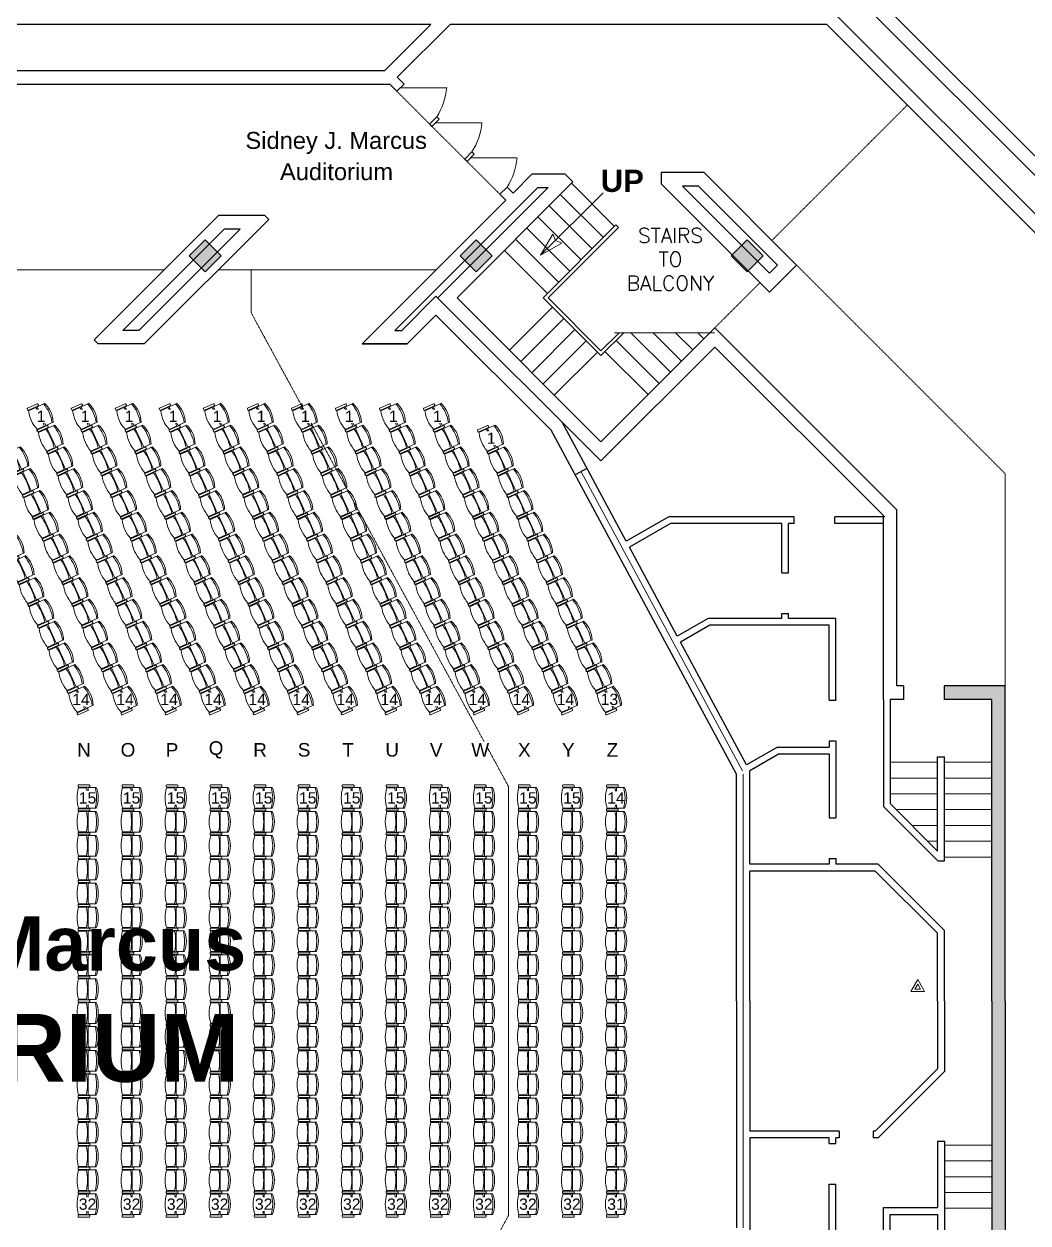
# Model space of a CAD drawing. Header units: inches. Extents: x -68 to 10561, y -2 to 2943.
# Drawn here: x 2034 to 2923, y 1186 to 2248 of the extents above; entities that cross this region are included whole.
import ezdxf
from ezdxf.enums import TextEntityAlignment as Align

# ---------------------------------------------------------------- set-up
doc = ezdxf.new("R2010")
doc.units = ezdxf.units.IN
doc.header["$MEASUREMENT"] = 0
doc.linetypes.add('DASHED', pattern=[0.75, 0.5, -0.25])
doc.linetypes.add('HIDDEN', pattern=[0.375, 0.25, -0.125])
doc.layers.get('0').update_dxf_attribs({"linetype": 'CONTINUOUS', "lineweight": 5})
for name, color, linetype, lineweight in [('1_A-ANNO-TEXT-MISC', 4, 'CONTINUOUS', 5), ('1_A-ANNO-TEXT-MRMS-LG', 7, 'CONTINUOUS', 5), ('1_A-ANNO-TEXT-MRMS-SM', 1, 'CONTINUOUS', 5), ('1_A-CLNG-SUSP', 15, 'DASHED', 5), ('1_A-COLS-HTCH', 8, 'CONTINUOUS', 5), ('1_A-COLS-OTLN', 7, 'CONTINUOUS', 25), ('1_A-DOOR-SWNG', 124, 'CONTINUOUS', 5), ('1_A-FLOR-STRS', 134, 'CONTINUOUS', 5), ('1_A-FLOR-STRS-SPEC', 134, 'CONTINUOUS', 5), ('1_A-FURN-FIXDsma_a', 254, 'CONTINUOUS', 5), ('1_A-FURN-FIXDsma_a-hid', 254, 'CONTINUOUS', 5), ('1_A-FURN-SPEC-RN', 1, 'CONTINUOUS', 5), ('1_A-FURN-SPEC-RN_hid', 1, 'CONTINUOUS', 5), ('1_A-FURN-SPEC-SN', 30, 'CONTINUOUS', 5), ('1_A-FURN-SPEC-SN_hid', 30, 'CONTINUOUS', 5), ('1_A-GLAZ-FULL', 123, 'CONTINUOUS', 5), ('1_A-WALL-FULL', 7, 'CONTINUOUS', 25), ('1_A-WALL-HTCH', 8, 'HIDDEN', 5), ('1_F-PROT-EQPM-EXT', 1, 'CONTINUOUS', 5)]:
    doc.layers.add(name, color=color, linetype=linetype, lineweight=lineweight)
doc.styles.add('HELV-L', font='')
doc.styles.add('HELV-M', font='swissel.ttf')
doc.styles.add('LBL1', font='swisseb.ttf')
doc.styles.add('ROMANS', font='ROMANS')
doc.styles.get('HELV-L').set_extended_font_data('Swis721 Th BT')

# ---------------------------------------------------------------- blocks, each defined once
blk = doc.blocks.new('ARROWSTR')
for p, q in [((0, 78.3), (-5.6, 57.4)), ((0, 78.3), (0, 0)), ((0, 78.3), (5.6, 57.4)), ((-5.6, 57.4), (0, 59.6)), ((5.6, 57.4), (0, 59.6))]:
    blk.add_line(p, q)
blk = doc.blocks.new('FEXT-SYM')
for p, q in [((-3, 0), (0, 5.2)), ((-3, 0), (3, 0)), ((-1.27, 1), (0, 3.2)), ((-1.27, 1), (1.27, 1)), ((3, 0), (0, 5.2)), ((1.27, 1), (0, 3.2))]:
    blk.add_line(p, q)
blk = doc.blocks.new('F_MR_SEAT-A4sma')
for p, q in [((-11.5, 8), (-11.5, 17.4)), ((-11, 17.9), (-10, 17.9)), ((-9.5, 8), (-9.5, 17.4)), ((-9, 10.4), (-9, 17.5)), ((9, 10.4), (9, 17.5)), ((9.5, 8), (9.5, 17.4)), ((10, 17.9), (11, 17.9)), ((11.5, 8), (11.5, 17.4)), ((-11, 7.5), (-10, 7.5)), ((-9.2, 9), (9.2, 9)), ((-9.2, 1.9), (-9.2, 9)), ((9.2, 1.9), (9.2, 9)), ((10, 7.5), (11, 7.5))]:
    blk.add_line(p, q)
for centre, radius, start, end in [((-11, 17.4), 0.5, 90, 180), ((-10, 17.4), 0.5, 0, 90), ((0, -11.1), 29.9, 72.4865, 107.5135), ((10, 17.4), 0.5, 90, 180), ((11, 17.4), 0.5, 0, 90), ((-11, 8), 0.5, 180, 270), ((-10, 8), 0.5, 270, 0), ((0, 33), 31.5, 252.9173, 287.0827), ((0, 23.6), 23.6, 246.912, 293.088), ((0, 55.7), 46.2, 258.7559, 281.2441), ((10, 8), 0.5, 180, 270), ((11, 8), 0.5, 270, 0)]:
    blk.add_arc(centre, radius, start, end)

msp = doc.modelspace()

# ---------------------------------------------------------------- hatches: boundary and pattern name
at = {"layer": '1_A-COLS-HTCH'}
for points in [[(2194.4, 2028.7), (2208.5, 2042.9), (2194.4, 2057), (2180.2, 2042.9)], [(2434.4, 2028.7), (2448.5, 2042.9), (2434.4, 2057), (2420.2, 2042.9)], [(2674.4, 2028.7), (2688.5, 2042.9), (2674.4, 2057), (2660.2, 2042.9)]]:
    msp.add_hatch(color=256, dxfattribs=at).paths.add_polyline_path(points)
at = {"layer": '1_A-WALL-HTCH'}
msp.add_hatch(color=256, dxfattribs=at).paths.add_polyline_path([(2902.9, 1661.9), (2848.8, 1661.9), (2848.8, 1649.9), (2890.9, 1649.9), (2890.9, 1382.9), (2890.9, 1115.9), (2849.3, 1115.9), (2849.3, 1103.9), (2902.9, 1103.9), (2902.9, 1382.9)])

# ---------------------------------------------------------------- linework, layer by layer
at = {"layer": '1_A-CLNG-SUSP'}
for p, q in [((2358, 2194.6), (2460.6, 2092.1)), ((2696.2, 2056.5), (2815.7, 2176)), ((1966.1, 2030.6), (2158.1, 2030.6)), ((2206.1, 2030.6), (2399.1, 2030.6)), ((2235.1, 2030.6), (2235.1, 1992.3)), ((2718.1, 2034.6), (2902.9, 1849.8)), ((2645.6, 1979.1), (2685.6, 2019.1)), ((2235.1, 1992.3), (2462.9, 1572.9)), ((2902.9, 1661.9), (2902.9, 1849.8)), ((2462.9, 1572.9), (2462.9, 1192.9)), ((2235.1, 773.4), (2462.9, 1192.9))]:
    msp.add_line(p, q, dxfattribs=at)
at = {"layer": '1_A-COLS-OTLN'}
for p, q in [((2180.2, 2042.9), (2194.4, 2057)), ((2208.5, 2042.9), (2194.4, 2057)), ((2420.2, 2042.9), (2434.4, 2057)), ((2448.5, 2042.9), (2434.4, 2057)), ((2660.2, 2042.9), (2674.4, 2057)), ((2688.5, 2042.9), (2674.4, 2057)), ((2194.4, 2028.7), (2180.2, 2042.9)), ((2194.4, 2028.7), (2208.5, 2042.9)), ((2434.4, 2028.7), (2420.2, 2042.9)), ((2434.4, 2028.7), (2448.5, 2042.9)), ((2674.4, 2028.7), (2660.2, 2042.9)), ((2674.4, 2028.7), (2688.5, 2042.9))]:
    msp.add_line(p, q, dxfattribs=at)
at = {"layer": '1_A-DOOR-SWNG'}
for p, q in [((2367.2, 2191.8), (2408.2, 2191.8)), ((2398.3, 2160.7), (2439.3, 2160.7)), ((2429.4, 2129.6), (2470.4, 2129.6))]:
    msp.add_line(p, q, dxfattribs=at)
for centre in [(2350.6, 2197.1), (2381.8, 2166), (2412.9, 2134.9)]:
    msp.add_arc(centre, 57.8, 327.4748, 354.7645, dxfattribs=at)
at = {"layer": '1_A-FLOR-STRS'}
for p, q in [((2518.7, 2107.1), (2556.9, 2068.9)), ((2508.8, 2097.2), (2547, 2059)), ((2498.9, 2087.3), (2537.1, 2049.1)), ((2489, 2077.4), (2527.2, 2039.2)), ((2479.1, 2067.5), (2517.3, 2029.3)), ((2469.2, 2057.6), (2507.4, 2019.4)), ((2459.3, 2047.7), (2497.5, 2009.5)), ((2502, 1997.3), (2463.8, 1959.2)), ((2511.9, 1987.4), (2473.7, 1949.3)), ((2521.8, 1977.5), (2483.6, 1939.4)), ((2531.7, 1967.6), (2493.5, 1929.5)), ((2556.7, 1974.8), (2645.3, 1974.8)), ((2558.2, 1968), (2596.4, 1929.9)), ((2571.2, 1974.8), (2606.3, 1939.8)), ((2591, 1974.8), (2616.2, 1949.7)), ((2610.8, 1974.8), (2626.1, 1959.6)), ((2630.6, 1974.8), (2636, 1969.5)), ((2541.6, 1957.7), (2503.4, 1919.6)), ((2548.3, 1958.1), (2586.5, 1920)), ((2800.9, 1594.4), (2842.9, 1594.4)), ((2848.9, 1594.4), (2890.9, 1594.4)), ((2800.9, 1580.4), (2842.9, 1580.4)), ((2848.9, 1580.4), (2890.9, 1580.4)), ((2800.9, 1566.4), (2842.9, 1566.4)), ((2848.9, 1566.4), (2890.9, 1566.4)), ((2806.1, 1552.4), (2842.9, 1552.4)), ((2848.9, 1552.4), (2890.9, 1552.4)), ((2820.1, 1538.4), (2842.9, 1538.4)), ((2848.9, 1538.4), (2890.9, 1538.4)), ((2834.1, 1524.4), (2842.9, 1524.4)), ((2848.9, 1524.4), (2890.9, 1524.4)), ((2848.9, 1510.4), (2890.9, 1510.4)), ((2848.9, 1255.3), (2890.9, 1255.3)), ((2848.9, 1241.3), (2890.9, 1241.3)), ((2848.9, 1227.3), (2890.9, 1227.3)), ((2848.9, 1213.3), (2890.9, 1213.3)), ((2848.9, 1199.3), (2890.9, 1199.3))]:
    msp.add_line(p, q, dxfattribs=at)
at = {"layer": '1_A-GLAZ-FULL'}
for p, q in [((2670, 1586.7), (2527.2, 1851.7)), ((2670.7, 1382.9), (2670.7, 1583.9)), ((2670.7, 1382.9), (2670.7, 1181.9))]:
    msp.add_line(p, q, dxfattribs=at)
at = {"layer": '1_A-WALL-FULL'}
for p, q in [((3184.9, 1875.4), (2763.9, 2296.3)), ((3172.9, 1870.4), (2756.2, 2287)), ((3147.8, 1861.5), (2749.7, 2259.7)), ((2394.1, 2247.7), (1478.5, 2247.7)), ((2394.1, 2247.7), (2353.1, 2206.6)), ((2411.1, 2247.7), (2364.4, 2201)), ((2744.7, 2247.7), (2411.1, 2247.7)), ((3142.9, 1849.5), (2744.7, 2247.7)), ((2353.1, 2206.6), (1478.5, 2206.6)), ((2364.4, 2201), (2370.4, 2195)), ((2358, 2194.6), (1478.5, 2194.6)), ((2358, 2194.6), (2364, 2188.6)), ((2370.4, 2195), (2364, 2188.6)), ((2399.4, 2166), (2393, 2159.6)), ((2393, 2159.6), (2395.1, 2157.5)), ((2401.5, 2163.9), (2395.1, 2157.5)), ((2399.4, 2166), (2401.5, 2163.9)), ((2430.5, 2134.9), (2424.1, 2128.5)), ((2430.5, 2134.9), (2432.6, 2132.8)), ((2424.1, 2128.5), (2426.3, 2126.4)), ((2432.6, 2132.8), (2426.3, 2126.4)), ((2466.9, 2098.5), (2483.9, 2115.4)), ((2483.9, 2115.4), (2512.9, 2115.4)), ((2512.9, 2115.4), (2520, 2108.4)), ((2636.1, 2116.6), (2598.1, 2116.6)), ((2598.1, 2116.6), (2598.1, 2106.6)), ((2718.1, 2034.6), (2636.1, 2116.6)), ((2362.2, 1976.8), (2488.9, 2103.4)), ((2498.1, 2103.4), (2400.3, 2005.7)), ((2520, 2108.4), (2417.3, 2005.7)), ((2461.6, 2103.8), (2455.3, 2097.4)), ((2461.6, 2103.8), (2466.9, 2098.5)), ((2488.9, 2103.4), (2498.1, 2103.4)), ((2598.1, 2106.6), (2694.1, 2010.6)), ((2631.1, 2104.6), (2617.1, 2104.6)), ((2617.1, 2104.6), (2694.1, 2027.6)), ((2701.2, 2034.6), (2631.1, 2104.6)), ((2460.6, 2092.1), (2333.3, 1964.8)), ((2455.3, 2097.4), (2460.6, 2092.1)), ((2206.1, 2078.6), (2095.9, 1968.4)), ((2250.6, 2075.1), (2140.3, 1964.8)), ((2247.1, 2078.6), (2206.1, 2078.6)), ((2250.6, 2075.1), (2247.1, 2078.6)), ((2211.1, 2066.6), (2121.3, 1976.8)), ((2225.2, 2066.6), (2135.4, 1976.8)), ((2225.2, 2066.6), (2211.1, 2066.6)), ((2558.1, 2070.2), (2493.6, 2005.7)), ((2560.3, 2068.1), (2497.9, 2005.7)), ((2558.1, 2070.2), (2560.3, 2068.1)), ((2694.1, 2010.6), (2718.1, 2034.6)), ((2694.1, 2027.6), (2701.2, 2034.6)), ((2368.3, 1976.8), (2398.7, 2007.2)), ((2398.7, 2007.2), (2544.8, 1861.2)), ((2417.3, 2005.7), (2544.8, 1878.2)), ((2493.6, 2005.7), (2544.8, 1954.6)), ((2497.9, 2005.7), (2544.8, 1958.8)), ((2373.3, 1964.8), (2398.7, 1990.3)), ((2398.7, 1990.3), (2500.6, 1888.5)), ((2135.4, 1976.8), (2121.3, 1976.8)), ((2362.2, 1976.8), (2368.3, 1976.8)), ((2645.6, 1979.1), (2544.8, 1878.2)), ((2806.9, 1817.9), (2645.6, 1979.1)), ((2095.9, 1968.4), (2099.4, 1964.8)), ((2140.3, 1964.8), (2099.4, 1964.8)), ((2333.3, 1964.8), (2373.3, 1964.8)), ((2373.3, 1964.8), (2333.3, 1964.8)), ((2565, 1974.8), (2544.8, 1954.6)), ((2560.8, 1974.8), (2544.8, 1958.8)), ((2645.6, 1962.1), (2544.8, 1861.2)), ((2794.9, 1812.9), (2645.6, 1962.1)), ((2567.2, 1790.1), (2510.3, 1895.7)), ((2664.7, 1583.9), (2500.6, 1888.5)), ((2532.4, 1854.6), (2521.9, 1848.9)), ((2806.9, 1661.9), (2806.9, 1817.9)), ((2604.9, 1811.7), (2567.2, 1790.1)), ((2606.5, 1805.7), (2570, 1784.8)), ((2716, 1811.7), (2604.9, 1811.7)), ((2704.9, 1805.7), (2606.5, 1805.7)), ((2704.9, 1762.2), (2704.9, 1805.7)), ((2710.9, 1762.2), (2710.9, 1805.7)), ((2716, 1805.7), (2710.9, 1805.7)), ((2716, 1805.7), (2716, 1811.7)), ((2796.1, 1811.7), (2752, 1811.7)), ((2752, 1805.7), (2752, 1811.7)), ((2794.9, 1805.7), (2752, 1805.7)), ((2794.9, 1649.9), (2794.9, 1812.9)), ((2612.4, 1706.1), (2570, 1784.8)), ((2704.9, 1762.2), (2710.9, 1762.2)), ((2639.7, 1721.7), (2612.4, 1706.1)), ((2704.9, 1721.7), (2639.7, 1721.7)), ((2704.9, 1721.7), (2704.9, 1726.2)), ((2704.9, 1726.2), (2710.9, 1726.2)), ((2710.9, 1721.7), (2710.9, 1726.2)), ((2752.9, 1721.7), (2710.9, 1721.7)), ((2752.9, 1649.9), (2752.9, 1721.7)), ((2641.3, 1715.7), (2615.3, 1700.8)), ((2746.9, 1715.7), (2641.3, 1715.7)), ((2746.9, 1649.9), (2746.9, 1715.7)), ((2673.8, 1592.2), (2615.3, 1700.8)), ((2812.8, 1661.9), (2806.9, 1661.9)), ((2812.8, 1661.9), (2812.8, 1649.9)), ((2848.8, 1661.9), (2848.8, 1649.9)), ((2902.9, 1661.9), (2848.8, 1661.9)), ((2902.9, 1382.9), (2902.9, 1661.9)), ((2746.9, 1649.9), (2746.9, 1649.2)), ((2746.9, 1649.2), (2752.9, 1649.2)), ((2752.9, 1649.9), (2752.9, 1649.2)), ((2794.9, 1649.9), (2794.9, 1555.2)), ((2812.8, 1649.9), (2800.9, 1649.9)), ((2800.9, 1649.9), (2800.9, 1557.7)), ((2890.9, 1649.9), (2848.8, 1649.9)), ((2890.9, 1382.9), (2890.9, 1649.9)), ((2701.1, 1607.7), (2673.8, 1592.2)), ((2701.1, 1607.7), (2746.9, 1607.7)), ((2746.9, 1613.2), (2746.9, 1607.7)), ((2746.9, 1613.2), (2752.9, 1613.2)), ((2752.9, 1613.2), (2752.9, 1545.1)), ((2702.7, 1601.7), (2676.7, 1586.9)), ((2702.7, 1601.7), (2746.9, 1601.7)), ((2746.9, 1601.7), (2746.9, 1545.1)), ((2842.9, 1515.7), (2842.9, 1599.2)), ((2842.9, 1599.2), (2848.9, 1599.2)), ((2848.9, 1507), (2848.9, 1599.2)), ((2664.7, 1382.9), (2664.7, 1583.9)), ((2676.7, 1504), (2676.7, 1586.9)), ((2843.1, 1507), (2794.9, 1555.2)), ((2842.9, 1515.7), (2800.9, 1557.7)), ((2746.9, 1545.1), (2752.9, 1545.1)), ((2746.9, 1509.1), (2752.9, 1509.1)), ((2746.9, 1509.1), (2746.9, 1504)), ((2752.9, 1509.1), (2752.9, 1504)), ((2746.9, 1504), (2676.7, 1504)), ((2787.7, 1498), (2676.7, 1498)), ((2676.7, 1382.9), (2676.7, 1498)), ((2790.2, 1504), (2752.9, 1504)), ((2842.9, 1442.9), (2787.7, 1498)), ((2848.9, 1445.3), (2790.2, 1504)), ((2843.1, 1507), (2848.9, 1507)), ((2848.9, 1382.9), (2848.9, 1445.3)), ((2842.9, 1382.9), (2842.9, 1442.9)), ((2664.7, 1382.9), (2664.7, 1181.9)), ((2676.7, 1382.9), (2676.7, 1267.7)), ((2842.9, 1382.9), (2842.9, 1322.9)), ((2848.9, 1382.9), (2848.9, 1320.4)), ((2890.9, 1382.9), (2890.9, 1115.9)), ((2902.9, 1382.9), (2902.9, 1103.9)), ((2842.9, 1322.9), (2787.7, 1267.7)), ((2848.9, 1320.4), (2790.2, 1261.7)), ((2755.9, 1267.7), (2676.7, 1267.7)), ((2755.9, 1267.7), (2755.9, 1261.7)), ((2785.9, 1267.7), (2785.9, 1261.7)), ((2787.7, 1267.7), (2785.9, 1267.7)), ((2746.9, 1261.7), (2676.7, 1261.7)), ((2676.7, 1261.7), (2676.7, 1178.8)), ((2746.9, 1256.6), (2746.9, 1261.7)), ((2746.9, 1256.6), (2752.9, 1256.6)), ((2752.9, 1256.6), (2752.9, 1261.7)), ((2755.9, 1261.7), (2752.9, 1261.7)), ((2790.2, 1261.7), (2785.9, 1261.7)), ((2842.9, 1258.8), (2848.9, 1258.8)), ((2842.9, 1258.8), (2842.9, 1199.9)), ((2848.9, 1258.8), (2848.9, 1166.5)), ((2746.9, 1220.6), (2752.9, 1220.6)), ((2746.9, 1115.9), (2746.9, 1220.6)), ((2752.9, 1115.9), (2752.9, 1220.6)), ((2794.9, 1199.9), (2842.9, 1199.9)), ((2794.9, 1115.9), (2794.9, 1199.9)), ((2800.9, 1193.9), (2842.9, 1193.9)), ((2800.9, 1115.9), (2800.9, 1193.9)), ((2842.9, 1193.9), (2842.9, 1166.5))]:
    msp.add_line(p, q, dxfattribs=at)

# ---------------------------------------------------------------- block references
at = {"layer": '1_A-FLOR-STRS-SPEC', "xscale": -1, "rotation": 135.0000000000755}
msp.add_blockref('ARROWSTR', (2546.7, 2098.7), dxfattribs=at)
at = {"layer": '1_A-FURN-FIXDsma_a'}
for p, rotation in [((2057.5, 1904.6), 114.3517679283272), ((2096.5, 1904.6), 114.3517679283272), ((2135.5, 1904.6), 114.3517679283272), ((2174.5, 1904.6), 114.3517679283272), ((2213.5, 1904.6), 114.3517679283272), ((2252.5, 1904.6), 114.3517679283272), ((2291.5, 1904.6), 114.3517679283272), ((2066.3, 1885.4), 114.3517679283272), ((2105.3, 1885.4), 114.3517679283272), ((2144.3, 1885.4), 114.3517679283272), ((2183.3, 1885.4), 114.3517679283272), ((2222.3, 1885.4), 114.3517679283272), ((2261.3, 1885.4), 114.3517679283272), ((2300.3, 1885.4), 114.3517679283272), ((2036, 1866.1), 114.3517679283272), ((2075, 1866.1), 114.3517679283272), ((2114, 1866.1), 114.3517679283272), ((2153, 1866.1), 114.3517679283272), ((2192, 1866.1), 114.3517679283272), ((2231, 1866.1), 114.3517679283272), ((2270, 1866.1), 114.3517679283272), ((2309, 1866.1), 114.3517679283272), ((2044.7, 1846.8), 114.3517679283272), ((2083.7, 1846.8), 114.3517679283272), ((2122.7, 1846.8), 114.3517679283272), ((2161.7, 1846.8), 114.3517679283272), ((2200.7, 1846.8), 114.3517679283272), ((2239.7, 1846.8), 114.3517679283272), ((2278.7, 1846.8), 114.3517679283272), ((2317.7, 1846.8), 114.3517679283272), ((2053.4, 1827.5), 114.3517679283272), ((2092.4, 1827.5), 114.3517679283272), ((2131.4, 1827.5), 114.3517679283272), ((2170.4, 1827.5), 114.3517679283272), ((2209.4, 1827.5), 114.3517679283272), ((2248.4, 1827.5), 114.3517679283272), ((2287.4, 1827.5), 114.3517679283272), ((2326.4, 1827.5), 114.3517679283272), ((2062.2, 1808.2), 114.3517679283272), ((2101.2, 1808.2), 114.3517679283272), ((2140.2, 1808.2), 114.3517679283272), ((2179.2, 1808.2), 114.3517679283272), ((2218.2, 1808.2), 114.3517679283272), ((2257.2, 1808.2), 114.3517679283272), ((2296.2, 1808.2), 114.3517679283272), ((2335.2, 1808.2), 114.3517679283272), ((2031.9, 1788.9), 114.3517679283563), ((2070.9, 1788.9), 114.3517679283272), ((2109.9, 1788.9), 114.3517679283272), ((2148.9, 1788.9), 114.3517679283272), ((2187.9, 1788.9), 114.3517679283272), ((2226.9, 1788.9), 114.3517679283272), ((2265.9, 1788.9), 114.3517679283272), ((2304.9, 1788.9), 114.3517679283272), ((2343.9, 1788.9), 114.3517679283272), ((2040.6, 1769.7), 114.3517679283563), ((2079.6, 1769.7), 114.3517679283272), ((2118.6, 1769.7), 114.3517679283272), ((2157.6, 1769.7), 114.3517679283272), ((2196.6, 1769.7), 114.3517679283272), ((2235.6, 1769.7), 114.3517679283272), ((2274.6, 1769.7), 114.3517679283272), ((2313.6, 1769.7), 114.3517679283272), ((2352.6, 1769.7), 114.3517679283272), ((2049.4, 1750.4), 114.3517679283563), ((2088.4, 1750.4), 114.3517679283272), ((2127.4, 1750.4), 114.3517679283272), ((2166.4, 1750.4), 114.3517679283272), ((2205.4, 1750.4), 114.3517679283272), ((2244.4, 1750.4), 114.3517679283272), ((2283.4, 1750.4), 114.3517679283272), ((2322.4, 1750.4), 114.3517679283272), ((2361.4, 1750.4), 114.3517679283272), ((2058.1, 1731.1), 114.3517679283563), ((2097.1, 1731.1), 114.3517679283272), ((2136.1, 1731.1), 114.3517679283272), ((2175.1, 1731.1), 114.3517679283272), ((2214.1, 1731.1), 114.3517679283272), ((2253.1, 1731.1), 114.3517679283272), ((2292.1, 1731.1), 114.3517679283272), ((2331.1, 1731.1), 114.3517679283272), ((2370.1, 1731.1), 114.3517679283272), ((2066.8, 1711.8), 114.3517679283563), ((2105.8, 1711.8), 114.3517679283272), ((2144.8, 1711.8), 114.3517679283272), ((2183.8, 1711.8), 114.3517679283272), ((2222.8, 1711.8), 114.3517679283272), ((2261.8, 1711.8), 114.3517679283272), ((2300.8, 1711.8), 114.3517679283272), ((2339.8, 1711.8), 114.3517679283272), ((2378.8, 1711.8), 114.3517679283272), ((2075.5, 1692.5), 114.3517679283563), ((2114.5, 1692.5), 114.3517679283272), ((2153.5, 1692.5), 114.3517679283272), ((2192.5, 1692.5), 114.3517679283272), ((2231.5, 1692.5), 114.3517679283272), ((2270.5, 1692.5), 114.3517679283272), ((2309.5, 1692.5), 114.3517679283272), ((2348.5, 1692.5), 114.3517679283272), ((2387.5, 1692.5), 114.3517679283272), ((2084.3, 1673.2), 114.3517679283563), ((2123.3, 1673.2), 114.3517679283272), ((2162.3, 1673.2), 114.3517679283272), ((2201.3, 1673.2), 114.3517679283272), ((2240.3, 1673.2), 114.3517679283272), ((2279.3, 1673.2), 114.3517679283272), ((2318.3, 1673.2), 114.3517679283272), ((2357.3, 1673.2), 114.3517679283272), ((2396.3, 1673.2), 114.3517679283272), ((2093, 1654), 114.3517679283563), ((2132, 1654), 114.3517679283272), ((2171, 1654), 114.3517679283272), ((2210, 1654), 114.3517679283272), ((2249, 1654), 114.3517679283272), ((2288, 1654), 114.3517679283272), ((2327, 1654), 114.3517679283272), ((2366, 1654), 114.3517679283272), ((2405, 1654), 114.3517679283272), ((2099.6, 1562.8), 90), ((2138.6, 1562.8), 90), ((2177.6, 1562.8), 90), ((2216.6, 1562.8), 90), ((2255.6, 1562.8), 90), ((2294.6, 1562.8), 90), ((2333.6, 1562.8), 90), ((2372.6, 1562.8), 90), ((2411.6, 1562.8), 90), ((2450.6, 1562.8), 90), ((2099.6, 1520.4), 90), ((2138.6, 1520.4), 90), ((2177.6, 1520.4), 90), ((2216.6, 1520.4), 90), ((2255.6, 1520.4), 90), ((2294.6, 1520.4), 90), ((2333.6, 1520.4), 90), ((2372.6, 1520.4), 90), ((2411.6, 1520.4), 90), ((2450.6, 1520.4), 90), ((2099.6, 1499.3), 90), ((2138.6, 1499.3), 90), ((2177.6, 1499.3), 90), ((2216.6, 1499.3), 90), ((2255.6, 1499.3), 90), ((2294.6, 1499.3), 90), ((2333.6, 1499.3), 90), ((2372.6, 1499.3), 90), ((2411.6, 1499.3), 90), ((2450.6, 1499.3), 90), ((2099.6, 1478.1), 90), ((2138.6, 1478.1), 90), ((2177.6, 1478.1), 90), ((2216.6, 1478.1), 90), ((2255.6, 1478.1), 90), ((2294.6, 1478.1), 90), ((2333.6, 1478.1), 90), ((2372.6, 1478.1), 90), ((2411.6, 1478.1), 90), ((2450.6, 1478.1), 90), ((2099.6, 1456.9), 90), ((2138.6, 1456.9), 90), ((2177.6, 1456.9), 90), ((2216.6, 1456.9), 90), ((2255.6, 1456.9), 90), ((2294.6, 1456.9), 90), ((2333.6, 1456.9), 90), ((2372.6, 1456.9), 90), ((2411.6, 1456.9), 90), ((2450.6, 1456.9), 90), ((2099.6, 1435.8), 90), ((2138.6, 1435.8), 90), ((2177.6, 1435.8), 90), ((2216.6, 1435.8), 90), ((2255.6, 1435.8), 90), ((2294.6, 1435.8), 90), ((2333.6, 1435.8), 90), ((2372.6, 1435.8), 90), ((2411.6, 1435.8), 90), ((2450.6, 1435.8), 90), ((2099.6, 1414.6), 90), ((2138.6, 1414.6), 90), ((2177.6, 1414.6), 90), ((2216.6, 1414.6), 90), ((2255.6, 1414.6), 90), ((2294.6, 1414.6), 90), ((2333.6, 1414.6), 90), ((2372.6, 1414.6), 90), ((2411.6, 1414.6), 90), ((2450.6, 1414.6), 90), ((2099.6, 1393.4), 90), ((2138.6, 1393.4), 90), ((2177.6, 1393.4), 90), ((2216.6, 1393.4), 90), ((2255.6, 1393.4), 90), ((2294.6, 1393.4), 90), ((2333.6, 1393.4), 90), ((2372.6, 1393.4), 90), ((2411.6, 1393.4), 90), ((2450.6, 1393.4), 90), ((2099.6, 1372.3), 90), ((2138.6, 1372.3), 90), ((2177.6, 1372.3), 90), ((2216.6, 1372.3), 90), ((2255.6, 1372.3), 90), ((2294.6, 1372.3), 90), ((2333.6, 1372.3), 90), ((2372.6, 1372.3), 90), ((2411.6, 1372.3), 90), ((2450.6, 1372.3), 90), ((2099.6, 1351.1), 90), ((2138.6, 1351.1), 90), ((2177.6, 1351.1), 90), ((2216.6, 1351.1), 90), ((2255.6, 1351.1), 90), ((2294.6, 1351.1), 90), ((2333.6, 1351.1), 90), ((2372.6, 1351.1), 90), ((2411.6, 1351.1), 90), ((2450.6, 1351.1), 90), ((2099.6, 1329.9), 90), ((2138.6, 1329.9), 90), ((2177.6, 1329.9), 90), ((2216.6, 1329.9), 90), ((2255.6, 1329.9), 90), ((2294.6, 1329.9), 90), ((2333.6, 1329.9), 90), ((2372.6, 1329.9), 90), ((2411.6, 1329.9), 90), ((2450.6, 1329.9), 90), ((2099.6, 1308.8), 90), ((2138.6, 1308.8), 90), ((2177.6, 1308.8), 90), ((2216.6, 1308.8), 90), ((2255.6, 1308.8), 90), ((2294.6, 1308.8), 90), ((2333.6, 1308.8), 90), ((2372.6, 1308.8), 90), ((2411.6, 1308.8), 90), ((2450.6, 1308.8), 90), ((2099.6, 1287.6), 90), ((2138.6, 1287.6), 90), ((2177.6, 1287.6), 90), ((2216.6, 1287.6), 90), ((2255.6, 1287.6), 90), ((2294.6, 1287.6), 90), ((2333.6, 1287.6), 90), ((2372.6, 1287.6), 90), ((2411.6, 1287.6), 90), ((2450.6, 1287.6), 90), ((2099.6, 1266.4), 90), ((2138.6, 1266.4), 90), ((2177.6, 1266.4), 90), ((2216.6, 1266.4), 90), ((2255.6, 1266.4), 90), ((2294.6, 1266.4), 90), ((2333.6, 1266.4), 90), ((2372.6, 1266.4), 90), ((2411.6, 1266.4), 90), ((2450.6, 1266.4), 90), ((2099.6, 1245.3), 90), ((2138.6, 1245.3), 90), ((2177.6, 1245.3), 90), ((2216.6, 1245.3), 90), ((2255.6, 1245.3), 90), ((2294.6, 1245.3), 90), ((2333.6, 1245.3), 90), ((2372.6, 1245.3), 90), ((2411.6, 1245.3), 90), ((2450.6, 1245.3), 90), ((2099.6, 1224.1), 90), ((2138.6, 1224.1), 90), ((2177.6, 1224.1), 90), ((2216.6, 1224.1), 90), ((2255.6, 1224.1), 90), ((2294.6, 1224.1), 90), ((2333.6, 1224.1), 90), ((2372.6, 1224.1), 90), ((2411.6, 1224.1), 90), ((2450.6, 1224.1), 90), ((2099.6, 1202.9), 90), ((2138.6, 1202.9), 90), ((2177.6, 1202.9), 90), ((2216.6, 1202.9), 90), ((2255.6, 1202.9), 90), ((2294.6, 1202.9), 90), ((2333.6, 1202.9), 90), ((2372.6, 1202.9), 90), ((2411.6, 1202.9), 90), ((2450.6, 1202.9), 90)]:
    msp.add_blockref('F_MR_SEAT-A4sma', p, dxfattribs=dict(at, rotation=rotation))
at = {"layer": '1_A-FURN-FIXDsma_a-hid'}
for p, rotation in [((2330.5, 1904.6), 114.3517679283272), ((2369.5, 1904.6), 114.3517679283272), ((2408.5, 1904.6), 114.3517679283272), ((2339.3, 1885.4), 114.3517679283272), ((2378.3, 1885.4), 114.3517679283272), ((2417.3, 1885.4), 114.3517679283272), ((2456.3, 1885.4), 114.3517679283272), ((2348, 1866.1), 114.3517679283272), ((2387, 1866.1), 114.3517679283272), ((2426, 1866.1), 114.3517679283272), ((2465, 1866.1), 114.3517679283272), ((2356.7, 1846.8), 114.3517679283272), ((2395.7, 1846.8), 114.3517679283272), ((2434.7, 1846.8), 114.3517679283272), ((2473.7, 1846.8), 114.3517679283272), ((2365.4, 1827.5), 114.3517679283272), ((2404.4, 1827.5), 114.3517679283272), ((2443.4, 1827.5), 114.3517679283272), ((2482.4, 1827.5), 114.3517679283272), ((2374.2, 1808.2), 114.3517679283272), ((2413.2, 1808.2), 114.3517679283272), ((2452.2, 1808.2), 114.3517679283272), ((2491.2, 1808.2), 114.3517679283272), ((2382.9, 1788.9), 114.3517679283272), ((2421.9, 1788.9), 114.3517679283272), ((2460.9, 1788.9), 114.3517679283272), ((2499.9, 1788.9), 114.3517679283272), ((2391.6, 1769.7), 114.3517679283272), ((2430.6, 1769.7), 114.3517679283272), ((2469.6, 1769.7), 114.3517679283272), ((2508.6, 1769.7), 114.3517679283272), ((2400.4, 1750.4), 114.3517679283272), ((2439.4, 1750.4), 114.3517679283272), ((2478.4, 1750.4), 114.3517679283272), ((2517.4, 1750.4), 114.3517679283272), ((2409.1, 1731.1), 114.3517679283272), ((2448.1, 1731.1), 114.3517679283272), ((2487.1, 1731.1), 114.3517679283272), ((2526.1, 1731.1), 114.3517679283272), ((2417.8, 1711.8), 114.3517679283272), ((2456.8, 1711.8), 114.3517679283272), ((2495.8, 1711.8), 114.3517679283272), ((2534.8, 1711.8), 114.3517679283272), ((2426.5, 1692.5), 114.3517679283272), ((2465.5, 1692.5), 114.3517679283272), ((2504.5, 1692.5), 114.3517679283272), ((2543.5, 1692.5), 114.3517679283272), ((2435.3, 1673.2), 114.3517679283272), ((2474.3, 1673.2), 114.3517679283272), ((2513.3, 1673.2), 114.3517679283272), ((2552.3, 1673.2), 114.3517679283272), ((2444, 1654), 114.3517679283272), ((2483, 1654), 114.3517679283272), ((2522, 1654), 114.3517679283272), ((2561, 1654), 114.3517679283272), ((2489.6, 1562.8), 90), ((2528.6, 1562.8), 90), ((2567.6, 1562.8), 90), ((2489.6, 1520.4), 90), ((2528.6, 1520.4), 90), ((2567.6, 1520.4), 90), ((2489.6, 1499.3), 90), ((2528.6, 1499.3), 90), ((2567.6, 1499.3), 90), ((2489.6, 1478.1), 90), ((2528.6, 1478.1), 90), ((2567.6, 1478.1), 90), ((2489.6, 1456.9), 90), ((2528.6, 1456.9), 90), ((2567.6, 1456.9), 90), ((2489.6, 1435.8), 90), ((2528.6, 1435.8), 90), ((2567.6, 1435.8), 90), ((2489.6, 1414.6), 90), ((2528.6, 1414.6), 90), ((2567.6, 1414.6), 90), ((2489.6, 1393.4), 90), ((2528.6, 1393.4), 90), ((2567.6, 1393.4), 90), ((2489.6, 1372.3), 90), ((2528.6, 1372.3), 90), ((2567.6, 1372.3), 90), ((2489.6, 1351.1), 90), ((2528.6, 1351.1), 90), ((2567.6, 1351.1), 90), ((2489.6, 1329.9), 90), ((2528.6, 1329.9), 90), ((2567.6, 1329.9), 90), ((2489.6, 1308.8), 90), ((2528.6, 1308.8), 90), ((2567.6, 1308.8), 90), ((2489.6, 1287.6), 90), ((2528.6, 1287.6), 90), ((2567.6, 1287.6), 90), ((2489.6, 1266.4), 90), ((2528.6, 1266.4), 90), ((2567.6, 1266.4), 90), ((2489.6, 1245.3), 90), ((2528.6, 1245.3), 90), ((2567.6, 1245.3), 90), ((2489.6, 1224.1), 90), ((2528.6, 1224.1), 90), ((2567.6, 1224.1), 90), ((2489.6, 1202.9), 90), ((2528.6, 1202.9), 90), ((2567.6, 1202.9), 90)]:
    msp.add_blockref('F_MR_SEAT-A4sma', p, dxfattribs=dict(at, rotation=rotation))
at = {"layer": '1_F-PROT-EQPM-EXT', "xscale": 2, "yscale": 2, "zscale": 2}
msp.add_blockref('FEXT-SYM', (2825.3, 1391.4), dxfattribs=at)

# ---------------------------------------------------------------- texts
at = {"layer": '1_A-ANNO-TEXT-MISC', "style": 'ROMANS'}
for s, p in [('STAIRS', (2606.4, 2060.9)), ('TO', (2606.4, 2039.8)), ('BALCONY', (2606.4, 2018.7))]:
    msp.add_text(s, height=13.01, dxfattribs=at).set_placement(p, align=Align.MIDDLE)
at = {"layer": '1_A-ANNO-TEXT-MRMS-LG', "style": 'LBL1'}
for s, height, p in [('Sidney J. Marcus', 48, (1956.8, 1409.9)), ('AUDITORIUM', 60, (1956.8, 1311.4))]:
    msp.add_text(s, height=height, dxfattribs=at).set_placement(p, align=Align.CENTER)
at = {"layer": '1_A-ANNO-TEXT-MRMS-SM', "style": 'HELV-M'}
for s, p in [('Sidney J. Marcus', (2310.3, 2137.6)), ('Auditorium', (2310.6, 2109.9))]:
    msp.add_text(s, height=15, dxfattribs=at).set_placement(p, align=Align.CENTER)
at = {"layer": '1_A-FLOR-STRS-SPEC', "style": 'LBL1'}
msp.add_text('UP', height=19.69, dxfattribs=at).set_placement((2563.7, 2109.2), align=Align.MIDDLE)
at = {"layer": '1_A-FURN-SPEC-RN', "char_height": 12, "width": 8.692, "attachment_point": 5, "style": 'HELV-L', "bg_fill": 3, "box_fill_scale": 1.1, "bg_fill_color": 256, "bg_fill_transparency": 0}
for s, insert in [('N', (2086.9, 1605.3)), ('O', (2125.9, 1605.3)), ('P', (2164.9, 1605.3)), ('Q', (2203.9, 1605.3))]:
    msp.add_mtext(s, dxfattribs=dict(at, insert=insert))
at = {"layer": '1_A-FURN-SPEC-RN_hid', "insert": (2476.9, 1605.3), "char_height": 12, "width": 8.692, "attachment_point": 5, "style": 'HELV-L', "bg_fill": 3, "box_fill_scale": 1.1, "bg_fill_color": 256, "bg_fill_transparency": 0}
msp.add_mtext('X', dxfattribs=at)

# ---------------------------------------------------------------- next in the draw order: texts
at = {"layer": '1_A-FURN-SPEC-RN', "char_height": 12, "width": 8.692, "attachment_point": 5, "style": 'HELV-L', "bg_fill": 3, "box_fill_scale": 1.1, "bg_fill_color": 256, "bg_fill_transparency": 0}
for s, insert in [('R', (2242.9, 1605.3)), ('S', (2281.9, 1605.3)), ('T', (2320.9, 1605.3)), ('U', (2359.9, 1605.3)), ('V', (2398.9, 1605.3))]:
    msp.add_mtext(s, dxfattribs=dict(at, insert=insert))
at = {"layer": '1_A-FURN-SPEC-RN_hid', "char_height": 12, "width": 8.692, "attachment_point": 5, "style": 'HELV-L', "bg_fill": 3, "box_fill_scale": 1.1, "bg_fill_color": 256, "bg_fill_transparency": 0}
for s, insert in [('W', (2437.9, 1605.3)), ('Y', (2515.9, 1605.3)), ('Z', (2554.9, 1605.3))]:
    msp.add_mtext(s, dxfattribs=dict(at, insert=insert))
at = {"layer": '1_A-FURN-SPEC-SN', "char_height": 10, "width": 8.692, "attachment_point": 5, "style": 'HELV-L', "bg_fill": 3, "box_fill_scale": 1.1, "bg_fill_color": 256, "bg_fill_transparency": 0}
for s, insert in [('1', (2048.9, 1900.7)), ('1', (2087.9, 1900.7)), ('1', (2126.9, 1900.7)), ('1', (2165.9, 1900.7)), ('1', (2204.9, 1900.7)), ('1', (2243.9, 1900.7)), ('14', (2084.3, 1650)), ('14', (2123.3, 1650)), ('14', (2162.3, 1650)), ('14', (2201.3, 1650)), ('14', (2240.3, 1650)), ('14', (2279.3, 1650)), ('14', (2318.3, 1650)), ('14', (2357.3, 1650)), ('14', (2396.3, 1650)), ('15', (2090.1, 1562.7)), ('15', (2129.1, 1562.7)), ('15', (2168.1, 1562.7)), ('15', (2207.1, 1562.7)), ('15', (2246.1, 1562.7)), ('15', (2285.1, 1562.7)), ('15', (2324.1, 1562.7)), ('15', (2363.1, 1562.7)), ('15', (2402.1, 1562.7)), ('15', (2441.1, 1562.7)), ('32', (2090.1, 1202.9)), ('32', (2129.1, 1202.9)), ('32', (2168.1, 1202.9)), ('32', (2207.1, 1202.9)), ('32', (2246.1, 1202.9)), ('32', (2285.1, 1202.9)), ('32', (2324.1, 1202.9)), ('32', (2363.1, 1202.9)), ('32', (2402.1, 1202.9)), ('32', (2441.1, 1202.9))]:
    msp.add_mtext(s, dxfattribs=dict(at, insert=insert))
at = {"layer": '1_A-FURN-SPEC-SN_hid', "char_height": 10, "width": 8.692, "attachment_point": 5, "style": 'HELV-L', "bg_fill": 3, "box_fill_scale": 1.1, "bg_fill_color": 256, "bg_fill_transparency": 0}
for s, insert in [('1', (2282.9, 1900.7)), ('1', (2321.9, 1900.7)), ('1', (2360.9, 1900.7)), ('1', (2399.9, 1900.7)), ('1', (2447.6, 1881.4)), ('14', (2435.3, 1650)), ('14', (2474.3, 1650)), ('14', (2513.3, 1650)), ('13', (2552.3, 1650)), ('15', (2480.1, 1562.7)), ('15', (2519.1, 1562.7)), ('14', (2558.1, 1562.7)), ('32', (2480.1, 1202.9)), ('32', (2519.1, 1202.9)), ('31', (2558.1, 1202.9))]:
    msp.add_mtext(s, dxfattribs=dict(at, insert=insert))

# ---------------------------------------------------------------- next in the draw order: block references
at = {"layer": '1_A-FURN-FIXDsma_a', "rotation": 90}
for p in [(2099.6, 1541.6), (2138.6, 1541.6), (2177.6, 1541.6), (2216.6, 1541.6), (2255.6, 1541.6), (2294.6, 1541.6), (2333.6, 1541.6), (2372.6, 1541.6), (2411.6, 1541.6), (2450.6, 1541.6)]:
    msp.add_blockref('F_MR_SEAT-A4sma', p, dxfattribs=at)
at = {"layer": '1_A-FURN-FIXDsma_a-hid', "rotation": 90}
for p in [(2489.6, 1541.6), (2528.6, 1541.6), (2567.6, 1541.6)]:
    msp.add_blockref('F_MR_SEAT-A4sma', p, dxfattribs=at)

doc.saveas('drawing.dxf')
